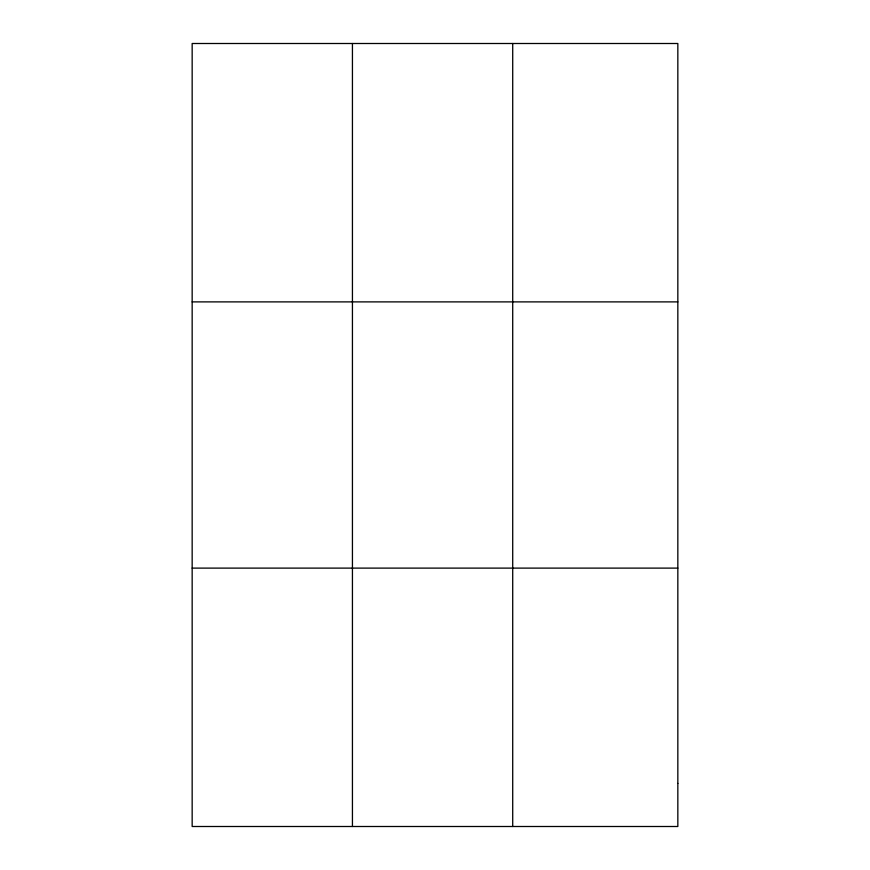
<?xml version="1.0" encoding="UTF-8"?>
<svg xmlns="http://www.w3.org/2000/svg" width="870" height="870" viewBox="0 0 870 870"><rect width="100%" height="100%" fill="white"/><g stroke="black" fill="none" stroke-linecap="round" stroke-linejoin="round"><path stroke-width="1.3" d="M352.437 43.5L352.437 826.5M512.713 43.5L512.713 826.5M192.161 301.89L677.839 301.89M192.161 568.11L677.839 568.11M677.839 783.435L677.839 826.5L192.161 826.5L192.161 43.5L677.839 43.5L677.839 783.435"/></g></svg>
